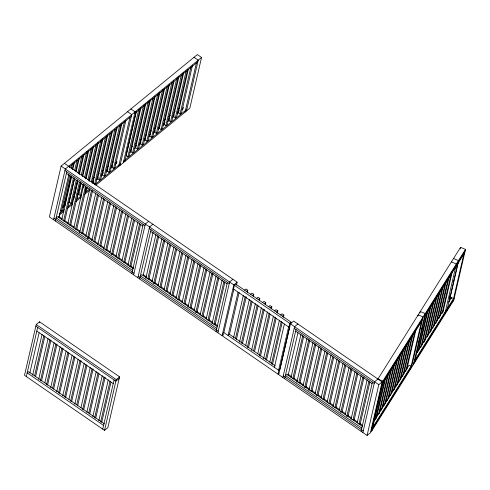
<?xml version="1.0" encoding="UTF-8"?>
<svg xmlns="http://www.w3.org/2000/svg" width="490" height="490" viewBox="0 0 490 490"><rect width="100%" height="100%" fill="white"/><g stroke="black" fill="none" stroke-linecap="round" stroke-linejoin="round"><path stroke-width="0.73" d="M95.856 185.177L189.814 108.247L201.543 57.459L197.329 54.562L61.109 166.092L49.38 216.88L222.074 335.681L223.183 334.774M53.594 219.777L65.317 168.989L201.543 57.459M55.401 221.021L66.756 171.819M69.415 167.525L69.758 166.036M58.892 217.554L68.876 174.318M60.227 210.345L61.428 211.172L69.672 175.463M71.215 168.762L72.422 163.556M36.223 324.521L24.5 375.316L104.529 430.367L107.849 427.648L119.578 376.859L39.549 321.801L36.223 324.521L116.253 379.579L104.529 430.367M70.75 175.781L62.849 210.008L61.428 211.172M72.3 169.087L73.672 163.133M64.368 206.045L71.24 176.284M72.783 169.589L74.505 162.147M61.746 219.679L71.705 176.529M26.307 376.553L37.663 327.351M39.304 322.861L39.549 321.801M74.59 170.832L76.997 160.414M63.553 220.923L73.512 177.766M75.668 171.151L78.418 159.25M64.631 221.241L74.419 178.832M74.437 179.095L69.115 202.156L70.921 203.399L72.342 202.235L77.328 180.657M76.158 171.653L79.251 158.264M29.798 373.092L39.096 332.832M70.921 203.399L76.244 180.338M77.965 172.897L81.744 156.531M78.872 173.962L83.165 155.361M32.652 375.211L42.097 334.29M67.761 223.82L77.726 180.663M73.861 198.272L77.641 181.906M79.356 174.464L83.998 154.375M34.631 375.708L43.904 335.534M69.568 225.057L79.527 181.906M81.334 174.961L86.663 151.9M35.537 376.773L44.811 336.599M70.646 225.382L80.611 182.231M77.089 198.346L80.697 182.727M82.247 176.026L87.912 151.477M81.187 183.223L78.608 194.383L80.415 195.626L81.365 194.849M82.73 176.529L88.745 150.491M80.415 195.626L82.988 184.467M84.537 177.772L91.232 148.758M38.667 379.352L48.118 338.431M73.782 227.954L83.741 184.804M83.386 187.768L84.072 184.791M85.444 178.838L92.659 147.588M86.105 178.599L93.486 146.602M40.474 380.595L49.919 339.674M75.583 229.198L85.548 186.047M86.191 187.278L85.162 191.743L86.583 190.573L87.269 187.603M87.906 179.836L95.979 144.869M41.552 380.914L51.003 339.993M76.667 229.522L86.454 187.113M88.819 180.902L97.577 142.958M89.303 181.404L98.233 142.719M44.859 382.745L54.133 342.571M91.281 181.906L100.726 140.985M79.625 232.842L89.762 188.944M92.187 182.972L102.324 139.074M102.98 138.829L92.849 182.727L94.65 183.971L96.077 182.801L106.9 135.932M46.489 384.73L55.94 343.815M81.603 233.338L91.563 190.187M47.573 385.054L57.018 344.133M82.681 233.663L92.647 190.506M94.65 183.971L105.472 137.096M107.727 134.946L97.596 178.844L99.397 180.081L100.824 178.917L111.647 132.049M50.703 387.633L60.148 346.712M85.811 236.235L95.777 193.085M99.397 180.081L110.219 133.213M52.681 388.129L61.954 347.949M87.447 238.22L97.584 194.328M101.216 175.879L102.398 174.912L112.302 131.804M53.588 389.195L63.032 348.274M98.49 195.394L88.702 237.797L87.753 238.575M102.343 174.954L104.143 176.198L114.966 129.323M116.565 127.418L105.571 175.034L104.143 176.198M117.049 127.921L107.09 171.071L108.89 172.309L110.317 171.145L121.134 124.276M56.718 391.767L66.168 350.852M91.832 240.376L101.791 197.225M108.89 172.309L119.713 125.44M58.524 393.011L67.969 352.09M93.639 241.619L103.598 198.462M59.602 393.335L68.882 353.155M121.967 123.29L111.83 167.182L113.637 168.425L115.064 167.262L125.881 120.387M94.717 241.938L104.505 199.528M113.637 168.425L124.46 121.551M62.738 395.908L72.183 354.987M97.847 244.516L107.812 201.359M64.545 397.151L73.99 356.23M99.654 245.753L109.613 202.603M118.617 166.539L129.979 117.337M65.623 397.47L74.897 357.296M100.732 246.078L110.526 203.668M120.044 165.375L131.767 114.587L127.559 111.689M123.364 162.656L135.093 111.861L130.879 108.964M68.925 399.301L78.204 359.127M103.696 249.398L113.827 205.5M136.208 111.628L126.071 155.526L127.878 156.769L129.299 155.6L140.122 108.731M124.791 161.486L136.147 112.284M70.56 401.292L80.005 360.371M105.669 249.894L115.634 206.743M127.878 156.769L138.701 109.895M71.638 401.61L81.089 360.695M106.753 250.219L116.54 207.809M140.955 107.745L130.818 151.637L132.625 152.88L134.046 151.716L144.869 104.842M132.625 152.88L143.619 105.264M74.774 404.189L84.219 363.268M109.883 252.791L119.848 209.64M145.702 103.856L135.565 147.753L137.371 148.997L138.793 147.827L149.615 100.958M76.746 404.685L86.026 364.511M111.518 254.782L121.649 210.884M77.659 405.751L86.932 365.577M112.767 254.359L122.733 211.202M137.371 148.997L148.366 101.381M150.448 99.972L140.312 143.864L142.118 145.107L143.539 143.944L154.362 97.069M80.96 407.582L90.234 367.408M115.897 256.932L125.863 213.781M142.118 145.107L152.935 98.239M82.596 409.567L92.04 368.651M117.704 258.175L127.67 215.024M155.189 96.083L145.058 139.981L146.865 141.224L148.286 140.054L159.109 93.186M83.674 409.891L93.118 368.97M118.788 258.493L128.576 216.09M146.865 141.224L157.682 94.35M159.936 92.2L149.805 136.091L151.612 137.335L153.033 136.171L163.856 89.296M86.803 412.464L96.254 371.549M121.918 261.072L131.877 217.921M151.612 137.335L162.6 89.719M88.782 412.966L98.055 372.786M123.725 262.315L133.684 219.159M164.683 88.31L154.552 132.208L156.353 133.452L157.78 132.282L168.603 85.413M89.688 414.032L98.968 373.852M124.803 262.634L134.591 220.231M156.353 133.452L167.176 86.577M169.43 84.427L159.299 128.325L161.1 129.562L162.527 128.398L173.521 80.783M92.824 416.604L102.269 375.683M127.933 265.213L137.898 222.062M161.1 129.562L171.923 82.694M94.631 417.848L104.076 376.926M129.74 266.45L139.699 223.299M95.709 418.172L105.154 377.251M130.818 266.774L140.612 224.365M174.005 81.285L164.046 124.436L165.847 125.679L167.274 124.509L178.268 76.893M165.847 125.679L176.669 78.804M131.816 273.591L143.178 224.389M98.839 420.745L108.29 379.824M178.924 76.654L168.787 120.552L170.594 121.79L172.021 120.626L182.837 73.751M133.623 274.835L145.346 224.04L148.672 221.321M100.646 421.988L110.091 381.067M170.594 121.79L181.416 74.921M101.724 422.307L111.003 382.133M183.67 72.771L173.534 116.663L175.34 117.906L176.768 116.743L187.584 69.868M102.722 429.124L114.084 379.922M137.837 277.732L149.56 226.937L152.886 224.218M175.34 117.906L186.163 71.032M139.638 278.969L151 229.767M188.246 69.629L178.28 112.78L180.087 114.017L181.514 112.853L192.503 65.237M180.087 114.017L190.91 67.148M143.135 275.509L153.119 232.266M183.395 107.304L183.027 108.89L181.845 109.858M145.812 278.375L155.949 234.477M185.067 112.137L196.429 62.934M186.494 110.967L198.217 60.178L194.009 57.281M147.79 278.871L157.756 235.721M148.874 279.19L158.662 236.786M152.004 281.768L161.963 238.618M153.64 283.753L163.77 239.861M154.889 283.33L164.848 240.18M158.019 285.909L167.984 242.758M159.826 287.152L169.785 243.996M160.904 287.471L170.698 245.061M164.04 290.049L173.999 246.893M165.841 291.287L175.806 248.136M166.925 291.611L176.712 249.202M170.054 294.184L180.02 251.033M171.861 295.427L181.821 252.277M172.939 295.752L182.733 253.342M176.069 298.324L186.035 255.174M177.876 299.568L187.842 256.417M178.96 299.892L188.919 256.736M182.09 302.465L192.049 259.314M183.897 303.708L193.856 260.558M184.975 304.027L194.763 261.623M187.933 307.346L198.07 263.455M189.912 307.849L199.871 264.692M190.99 308.167L200.955 265.017M194.126 310.746L204.085 267.589M195.755 312.73L205.892 268.832M197.011 312.308L206.798 269.898M200.141 314.88L210.106 271.73M201.947 316.124L211.907 272.973M203.025 316.448L212.991 273.298M206.155 319.021L216.121 275.87M207.962 320.264L217.928 277.113M209.046 320.589L218.834 278.179M212.005 323.908L222.135 280.011M213.983 324.405L223.942 281.254M215.061 324.723L224.849 282.32M216.059 331.54L227.415 282.338M217.866 332.784L229.59 281.995L232.909 279.276M222.074 335.681L233.804 284.892L237.123 282.173L64.429 163.372M290.901 323.467L291.183 322.224L235.825 284.139L234.404 285.303L233.54 289.039L288.898 327.124L289.847 326.346M223.838 332.563L233.84 289.247M236.443 285.113L237.123 282.173M238.054 292.144L228.052 335.46L229.479 334.296L239.138 292.45M233.503 337.99L243.365 295.292M235.482 338.492L245.165 296.536M236.394 339.533L246.25 296.842M247.272 292.426L247.781 290.215L245.974 288.978L244.553 290.141M239.524 342.124L249.379 299.433M241.331 343.368L251.186 300.676M242.415 343.674L252.099 301.718M253.287 296.566L253.796 294.355L251.995 293.112L250.568 294.282M245.711 345.53L255.394 303.573M247.346 347.508L257.201 304.817M248.43 347.814L258.114 305.858M259.308 300.707L259.816 298.496L258.01 297.252L256.589 298.422M251.56 350.405L261.415 307.714M253.532 350.913L263.222 308.951M254.616 351.22L264.306 309.257M265.323 304.841L265.831 302.636L264.03 301.393L262.603 302.557M257.746 353.811L267.43 311.848M259.382 355.789L269.237 313.092M260.466 356.095L270.149 314.133M271.338 308.982L271.852 306.777L270.045 305.533L268.618 306.697M263.589 358.686L273.451 315.989M265.568 359.188L275.251 317.232M266.48 360.23L276.17 318.273M277.358 313.122L277.867 310.911L276.06 309.674L274.639 310.838M269.782 362.086L279.465 320.129M271.417 364.064L281.272 321.373M272.501 364.37L282.185 322.414M283.373 317.263L283.882 315.052L282.081 313.814L280.654 314.978M274.388 367.335L284.384 324.019M288.598 326.916L278.596 370.232L280.023 369.068L289.853 326.487M278.896 370.44L223.538 332.361L222.681 336.097L278.038 374.176L278.896 370.44L279.845 369.662M288.898 327.124L289.762 323.388L291.183 322.224M290.362 323.798L278.639 374.593L367.09 435.439L370.416 432.719L382.139 381.93L293.688 321.079L290.362 323.798L378.813 384.65L367.09 435.439M282.846 377.49L294.576 326.701L297.896 323.976M284.653 378.733L296.015 329.525M288.151 375.267L297.957 332.771M290.999 377.386L300.964 334.235M292.806 378.629L302.765 335.479M293.884 378.954L303.678 336.544M296.848 382.267L306.979 338.376M298.82 382.77L308.786 339.619M299.905 383.088L309.864 339.938M303.034 385.667L313 342.516M304.67 387.651L314.801 343.753M305.919 387.229L315.885 344.078M308.878 390.548L319.015 346.651M310.856 391.045L320.821 347.894M311.94 391.369L321.728 348.96M315.07 393.942L325.029 350.791M316.705 395.932L326.836 352.034M317.955 395.51L327.743 353.1M321.085 398.082L331.05 354.932M322.892 399.326L332.851 356.175M323.97 399.65L333.764 357.241M327.106 402.223L337.065 359.072M328.906 403.466L338.872 360.315M329.99 403.785L339.778 361.381M332.949 407.104L343.086 363.213M334.927 407.607L344.887 364.45M336.005 407.925L345.799 365.516M339.135 410.504L349.101 367.347M340.771 412.488L350.907 368.59M342.026 412.066L351.985 368.915M345.156 414.638L355.115 371.487M346.791 416.629L356.922 372.731M348.041 416.206L357.829 373.797M350.999 419.526L361.136 375.628M352.978 420.022L362.937 376.871M354.056 420.346L364.021 377.19M357.192 422.919L367.151 379.768M358.992 424.162L368.958 381.012M360.077 424.481L369.864 382.077M361.075 431.298L372.431 382.096M362.876 432.541L374.605 381.753L377.925 379.033L460.569 247.309L465.5 249.404L453.777 300.192L371.126 431.917L382.855 381.128L465.5 249.404M374.519 417.952L375.205 414.975M377.612 404.556L378.127 402.327M381.049 389.679L381.563 387.449M372.039 430.471L383.394 381.263M384.711 379.603L375.438 419.783L374.029 419.183M376.345 418.331L385.624 378.158M378.635 414.209L387.743 374.783M379.37 413.511L388.65 373.331M381.667 409.389L390.769 369.956M382.574 407.937L391.847 367.763M384.693 404.562L393.623 365.877M385.599 403.117L394.701 363.684M387.719 399.736L396.992 359.562M388.625 398.29L397.905 358.116M390.744 394.909L399.852 355.483M391.657 393.464L400.759 354.031M402.878 350.656L393.599 390.83L392.196 390.23M394.511 389.385L403.785 349.205M396.802 385.263L406.075 345.089M397.537 384.558L406.81 344.384M399.828 380.436L408.93 341.003M400.734 378.99L410.014 338.817M411.961 336.183L402.682 376.357L401.273 375.757M403.766 374.164L412.868 334.731M417.946 315.915L418.191 314.856L423.115 316.95L411.392 367.745M414.987 331.356L405.708 371.53L404.305 370.93M406.792 369.338L416.065 329.164M419.942 313.067L420.31 311.481L425.234 313.576L413.511 364.364M410.485 369.191L421.841 319.988M418.619 342.963L419.305 339.987M421.712 329.568L422.227 327.338M414.418 362.918L425.779 313.716M417.995 351.489L427.096 312.057M418.901 350.038L428.174 309.864M430.122 307.23L420.849 347.404L419.44 346.81M421.927 345.211L431.029 305.785M433.148 302.404L423.875 342.584L422.466 341.983M424.781 341.132L434.06 300.958M427.072 337.01L436.18 297.577M427.984 335.564L437.086 296.132M430.104 332.189L439.377 292.009M430.839 331.485L440.112 291.305M433.129 327.363L442.403 287.183M434.036 325.911L443.309 285.737M436.155 322.536L445.257 283.104M437.062 321.091L446.341 280.911M448.289 278.277L439.009 318.457L437.601 317.857M440.094 316.264L449.195 276.832M451.315 273.457L442.041 313.631L440.632 313.03M442.948 312.185L452.221 272.005M444.632 314.764L456.355 263.975L451.431 261.881M460.208 248.896L460.569 247.309M449.636 297.283L450.157 295.054M453.072 282.405L453.587 280.17M456.852 266.039L457.538 263.063M446.751 311.389L458.475 260.594L453.55 258.5M449.342 301.044L458.279 262.358M451.241 298.624L451.486 297.571L453.599 298.465L415.152 359.746M452.864 301.638L464.226 252.436M382.488 382.715L422.754 318.543M424.873 315.162L465.132 250.99M383.033 382.855L421.48 321.575M425.412 315.303L463.859 254.022M373.49 421.884L409.107 365.117L411.214 366.018L372.768 427.292M416.28 353.688L443.799 309.821M448.656 302.085L451.486 297.571M371.494 430.33L411.759 366.159M413.879 362.778L454.138 298.606M69.458 166.888L131.406 116.173M134.726 113.453L197.85 61.765M64.319 202.082L66.089 200.631M73.77 194.34L74.952 193.372M78.498 190.469L80.274 189.018M92.684 178.856L94.454 177.405M98 174.501L99.182 173.534M102.141 171.114L103.911 169.663M106.869 167.243L108.639 165.792M112.186 162.888L113.368 161.921M131.357 147.19L132.539 146.222M135.497 143.803L136.673 142.835M140.22 139.932L141.996 138.48M145.542 135.577L146.724 134.609M149.677 132.19L151.453 130.738M154.405 128.319L156.175 126.867M163.862 120.577L165.632 119.125M168.591 116.706L170.361 115.254M173.907 112.351L175.089 111.383M178.042 108.964L179.818 107.512M63.167 205.739L65.531 203.803M73.212 197.513L74.394 196.545M77.941 193.642L79.123 192.674M92.126 182.035L93.896 180.583M96.855 178.164L98.037 177.196M101.583 174.293L103.353 172.841M106.306 170.422L108.082 168.97M111.034 166.551L112.216 165.583M115.763 162.68L116.945 161.712L116.577 163.299L115.395 164.266M130.205 150.853L131.387 149.885M134.934 146.982L136.71 145.53M139.662 143.111L140.844 142.143M144.391 139.24L145.573 138.272M149.119 135.369L150.889 133.917M153.848 131.498L155.03 130.53M158.576 127.627L159.758 126.659M163.305 123.756L165.075 122.304M168.027 119.885L169.803 118.433M172.756 116.014L173.938 115.046M177.484 112.143L179.26 110.691M62.8 207.331L65.164 205.396M68.122 202.976L69.304 202.009M72.845 199.105L74.027 198.138M77.573 195.234L79.349 193.783M92.347 183.138L93.529 182.17M96.487 179.75L98.257 178.299M105.944 172.008L107.714 170.557M110.667 168.137L112.443 166.686M129.844 152.439L131.026 151.471M134.566 148.568L135.748 147.6M138.707 145.181L141.071 143.245M144.023 140.826L145.205 139.858M148.752 136.955L149.934 135.987M153.48 133.084L155.25 131.632M158.209 129.213L159.391 128.245M162.937 125.342L164.119 124.374M167.666 121.471L169.436 120.019M172.394 117.6L174.164 116.148M177.117 113.729L178.893 112.277M59.645 213.542L64.362 209.677M67.902 206.78L72.624 202.915M76.164 200.018L81.475 195.669M85.009 192.772L89.731 188.907M95.042 184.559L120.411 163.789M123.731 161.069L186.862 109.38M59.278 215.128L63.994 211.264M67.534 208.366L72.845 204.018M75.797 201.604L81.107 197.256M84.647 194.359L89.958 190.01M116.253 379.579L119.578 376.859M119.211 378.445L115.891 381.165L35.862 326.113M246.36 291.385L247.781 290.215M252.375 295.525L253.796 294.355M258.389 299.66L259.816 298.496M264.41 303.8L265.831 302.636M270.425 307.941L271.852 306.777M276.446 312.081L277.867 310.911M282.461 316.221L283.882 315.052M278.038 374.176L278.988 373.398M378.813 384.65L382.139 381.93M434.575 322.683L435.984 323.277M431.549 327.51L432.958 328.104M428.523 332.33L429.932 332.93M416.414 351.63L417.823 352.23M398.248 380.583L399.656 381.183M395.222 385.41L396.63 386.004M377.925 379.033L382.855 381.128M389.164 395.056L390.573 395.657M386.138 399.883L387.547 400.483M383.113 404.709L384.521 405.304M380.087 409.53L381.49 410.13M61.109 166.092L233.804 284.892M234.404 285.303L289.762 323.388M64.956 170.575L144.985 225.633M149.193 228.53L229.222 283.581M294.208 328.288L374.238 383.339M66.395 173.405L142.811 225.976M150.632 231.36L227.054 283.924M295.648 331.118L372.063 383.682M58.543 216.341L62.322 218.938M64.215 220.243L68.625 223.275M70.517 224.573L74.296 227.176M76.82 228.91L79.968 231.078M82.492 232.811L86.271 235.414M88.163 236.713L92.573 239.745M95.091 241.484L98.245 243.646M100.762 245.386L103.917 247.548M106.434 249.288L110.213 251.885M112.737 253.618L116.516 256.221M119.039 257.954L122.188 260.123M124.711 261.856L128.49 264.459M130.383 265.758L133.531 267.926M143.417 274.725L146.565 276.893M148.458 278.191L152.868 281.223M154.754 282.528L158.54 285.125M161.057 286.858L164.211 289.026M166.729 290.76L170.508 293.363M173.031 295.096L176.81 297.7M178.703 298.998L182.482 301.601M185.006 303.335L188.154 305.503M190.677 307.236L195.087 310.268M196.974 311.573L200.759 314.17M203.276 315.903L206.431 318.071M208.948 319.805L212.103 321.973M214.62 323.706L217.774 325.875M287.802 374.048L291.581 376.651M293.467 377.949L297.883 380.981M299.77 382.286L303.555 384.883M306.072 386.622L309.221 388.784M311.744 390.518L315.523 393.121M318.047 394.854L321.826 397.457M323.719 398.756L327.498 401.359M330.021 403.092L333.169 405.261M335.687 406.994L340.103 410.026M341.989 411.33L345.775 413.928M347.661 415.232L351.446 417.829M353.964 419.563L357.743 422.166M359.635 423.464L362.784 425.632M229.369 334.223L275.288 365.81M133.347 268.82L57.557 216.684L56.13 217.848L132.551 270.419M217.591 326.769L141.8 274.633L140.373 275.796L216.788 328.367M362.606 426.527L286.809 374.391L285.388 375.554L361.804 428.125M53.961 218.191L133.99 273.249M138.198 276.146L218.228 331.197M283.214 375.904L363.243 430.955M36.811 331.056L113.227 383.627M104.376 423.826L28.585 371.683L27.158 372.853L103.58 425.424"/></g></svg>
